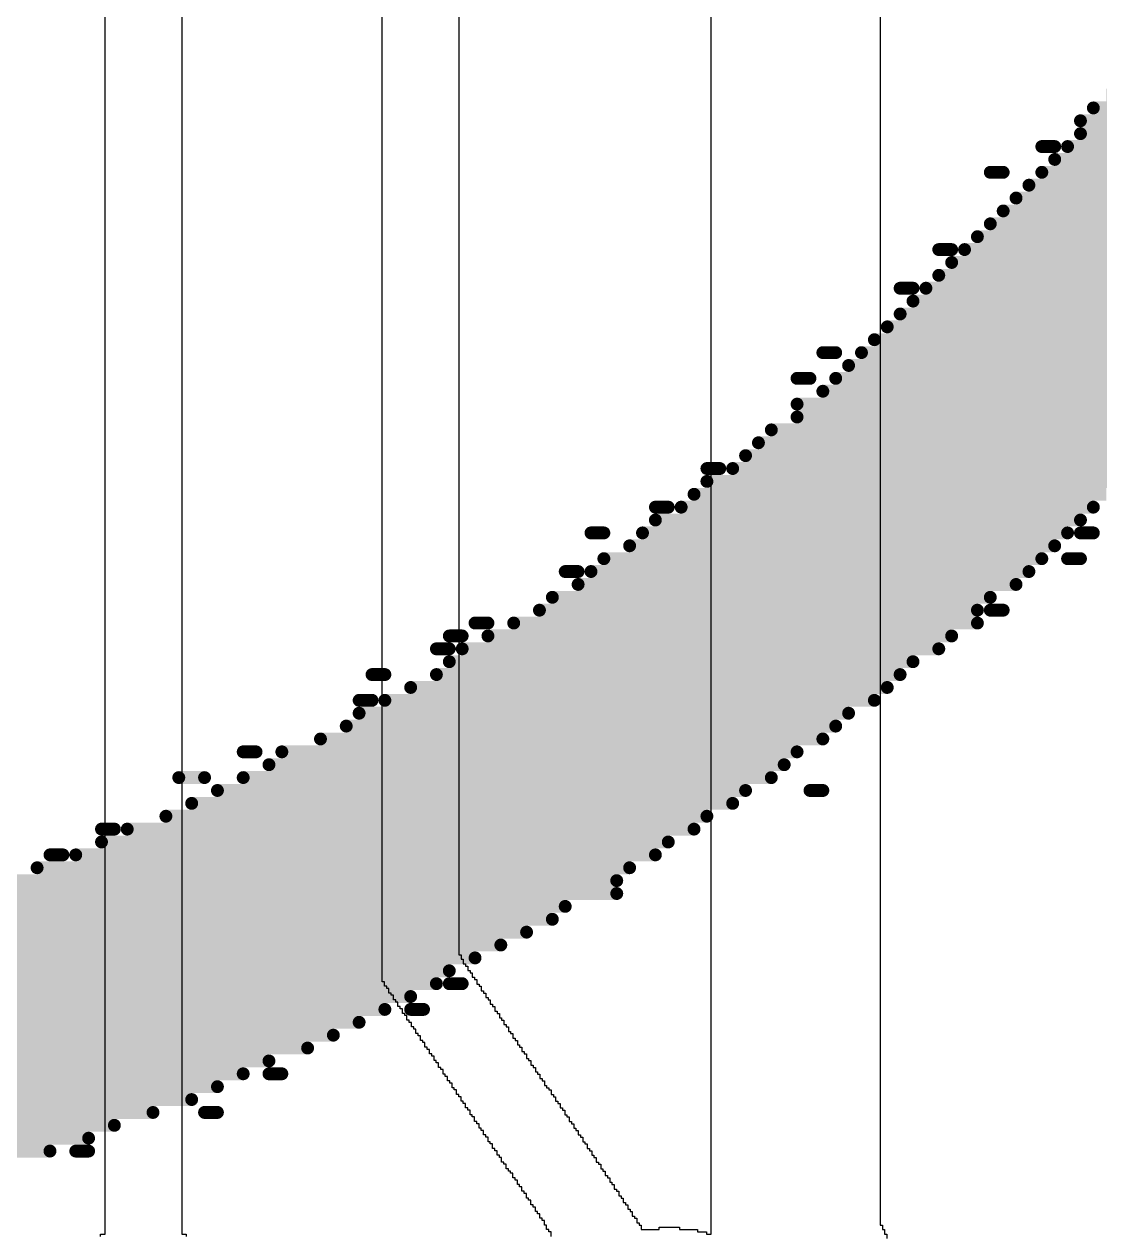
# Model space of a CAD drawing. Header units: inches. Extents: x -0.3 to 9.9, y -0.4 to 5.
# Drawn here: x 2.255 to 2.3385, y 1.2715 to 1.3655 of the extents above; entities that cross this region are included whole.
import ezdxf

# ---------------------------------------------------------------- set-up
doc = ezdxf.new("R2010")
doc.units = ezdxf.units.IN
doc.header["$MEASUREMENT"] = 0
doc.layers.add('Bottom Overlay', color=54, linetype='Continuous')
doc.layers.add('Top Overlay', color=2, linetype='Continuous')

msp = doc.modelspace()

# ---------------------------------------------------------------- linework, layer by layer
at = {"layer": 'Bottom Overlay'}
for points in [[(2.339, 1.36, 0.001, 0.001, 0), (2.367, 1.36, 0.001, 0.001, 0)], [(2.338, 1.359, 0.001, 0.001, 0), (2.365, 1.359, 0.001, 0.001, 0)], [(2.337, 1.358, 0.001, 0.001, 0), (2.364, 1.358, 0.001, 0.001, 0)], [(2.337, 1.357, 0.001, 0.001, 0), (2.363, 1.357, 0.001, 0.001, 0)], [(2.334, 1.356, 0.001, 0.001, 0), (2.335, 1.356, 0.001, 0.001, 0)], [(2.336, 1.356, 0.001, 0.001, 0), (2.363, 1.356, 0.001, 0.001, 0)], [(2.335, 1.355, 0.001, 0.001, 0), (2.362, 1.355, 0.001, 0.001, 0)], [(2.33, 1.354, 0.001, 0.001, 0), (2.331, 1.354, 0.001, 0.001, 0)], [(2.334, 1.354, 0.001, 0.001, 0), (2.361, 1.354, 0.001, 0.001, 0)], [(2.333, 1.353, 0.001, 0.001, 0), (2.36, 1.353, 0.001, 0.001, 0)], [(2.332, 1.352, 0.001, 0.001, 0), (2.359, 1.352, 0.001, 0.001, 0)], [(2.331, 1.351, 0.001, 0.001, 0), (2.359, 1.351, 0.001, 0.001, 0)], [(2.33, 1.35, 0.001, 0.001, 0), (2.358, 1.35, 0.001, 0.001, 0)], [(2.329, 1.349, 0.001, 0.001, 0), (2.357, 1.349, 0.001, 0.001, 0)], [(2.326, 1.348, 0.001, 0.001, 0), (2.327, 1.348, 0.001, 0.001, 0)], [(2.328, 1.348, 0.001, 0.001, 0), (2.356, 1.348, 0.001, 0.001, 0)], [(2.327, 1.347, 0.001, 0.001, 0), (2.355, 1.347, 0.001, 0.001, 0)], [(2.326, 1.346, 0.001, 0.001, 0), (2.355, 1.346, 0.001, 0.001, 0)], [(2.323, 1.345, 0.001, 0.001, 0), (2.324, 1.345, 0.001, 0.001, 0)], [(2.325, 1.345, 0.001, 0.001, 0), (2.354, 1.345, 0.001, 0.001, 0)], [(2.324, 1.344, 0.001, 0.001, 0), (2.353, 1.344, 0.001, 0.001, 0)], [(2.323, 1.343, 0.001, 0.001, 0), (2.352, 1.343, 0.001, 0.001, 0)], [(2.322, 1.342, 0.001, 0.001, 0), (2.352, 1.342, 0.001, 0.001, 0)], [(2.321, 1.341, 0.001, 0.001, 0), (2.351, 1.341, 0.001, 0.001, 0)], [(2.317, 1.34, 0.001, 0.001, 0), (2.318, 1.34, 0.001, 0.001, 0)], [(2.32, 1.34, 0.001, 0.001, 0), (2.35, 1.34, 0.001, 0.001, 0)], [(2.319, 1.339, 0.001, 0.001, 0), (2.35, 1.339, 0.001, 0.001, 0)], [(2.315, 1.338, 0.001, 0.001, 0), (2.316, 1.338, 0.001, 0.001, 0)], [(2.318, 1.338, 0.001, 0.001, 0), (2.348, 1.338, 0.001, 0.001, 0)], [(2.317, 1.337, 0.001, 0.001, 0), (2.347, 1.337, 0.001, 0.001, 0)], [(2.315, 1.336, 0.001, 0.001, 0), (2.346, 1.336, 0.001, 0.001, 0)], [(2.315, 1.335, 0.001, 0.001, 0), (2.345, 1.335, 0.001, 0.001, 0)], [(2.313, 1.334, 0.001, 0.001, 0), (2.344, 1.334, 0.001, 0.001, 0)], [(2.312, 1.333, 0.001, 0.001, 0), (2.343, 1.333, 0.001, 0.001, 0)], [(2.311, 1.332, 0.001, 0.001, 0), (2.342, 1.332, 0.001, 0.001, 0)], [(2.308, 1.331, 0.001, 0.001, 0), (2.309, 1.331, 0.001, 0.001, 0)], [(2.31, 1.331, 0.001, 0.001, 0), (2.341, 1.331, 0.001, 0.001, 0)], [(2.308, 1.33, 0.001, 0.001, 0), (2.34, 1.33, 0.001, 0.001, 0)], [(2.307, 1.329, 0.001, 0.001, 0), (2.339, 1.329, 0.001, 0.001, 0)], [(2.304, 1.328, 0.001, 0.001, 0), (2.305, 1.328, 0.001, 0.001, 0)], [(2.306, 1.328, 0.001, 0.001, 0), (2.338, 1.328, 0.001, 0.001, 0)], [(2.304, 1.327, 0.001, 0.001, 0), (2.337, 1.327, 0.001, 0.001, 0)], [(2.299, 1.326, 0.001, 0.001, 0), (2.3, 1.326, 0.001, 0.001, 0)], [(2.303, 1.326, 0.001, 0.001, 0), (2.336, 1.326, 0.001, 0.001, 0)], [(2.337, 1.326, 0.001, 0.001, 0), (2.338, 1.326, 0.001, 0.001, 0)], [(2.302, 1.325, 0.001, 0.001, 0), (2.335, 1.325, 0.001, 0.001, 0)], [(2.3, 1.324, 0.001, 0.001, 0), (2.334, 1.324, 0.001, 0.001, 0)], [(2.336, 1.324, 0.001, 0.001, 0), (2.337, 1.324, 0.001, 0.001, 0)], [(2.297, 1.323, 0.001, 0.001, 0), (2.298, 1.323, 0.001, 0.001, 0)], [(2.299, 1.323, 0.001, 0.001, 0), (2.333, 1.323, 0.001, 0.001, 0)], [(2.298, 1.322, 0.001, 0.001, 0), (2.332, 1.322, 0.001, 0.001, 0)], [(2.296, 1.321, 0.001, 0.001, 0), (2.33, 1.321, 0.001, 0.001, 0)], [(2.295, 1.32, 0.001, 0.001, 0), (2.329, 1.32, 0.001, 0.001, 0)], [(2.33, 1.32, 0.001, 0.001, 0), (2.331, 1.32, 0.001, 0.001, 0)], [(2.29, 1.319, 0.001, 0.001, 0), (2.291, 1.319, 0.001, 0.001, 0)], [(2.293, 1.319, 0.001, 0.001, 0), (2.329, 1.319, 0.001, 0.001, 0)], [(2.288, 1.318, 0.001, 0.001, 0), (2.289, 1.318, 0.001, 0.001, 0)], [(2.291, 1.318, 0.001, 0.001, 0), (2.327, 1.318, 0.001, 0.001, 0)], [(2.287, 1.317, 0.001, 0.001, 0), (2.288, 1.317, 0.001, 0.001, 0)], [(2.289, 1.317, 0.001, 0.001, 0), (2.326, 1.317, 0.001, 0.001, 0)], [(2.288, 1.316, 0.001, 0.001, 0), (2.324, 1.316, 0.001, 0.001, 0)], [(2.282, 1.315, 0.001, 0.001, 0), (2.283, 1.315, 0.001, 0.001, 0)], [(2.287, 1.315, 0.001, 0.001, 0), (2.323, 1.315, 0.001, 0.001, 0)], [(2.285, 1.314, 0.001, 0.001, 0), (2.322, 1.314, 0.001, 0.001, 0)], [(2.281, 1.313, 0.001, 0.001, 0), (2.282, 1.313, 0.001, 0.001, 0)], [(2.283, 1.313, 0.001, 0.001, 0), (2.321, 1.313, 0.001, 0.001, 0)], [(2.281, 1.312, 0.001, 0.001, 0), (2.319, 1.312, 0.001, 0.001, 0)], [(2.28, 1.311, 0.001, 0.001, 0), (2.318, 1.311, 0.001, 0.001, 0)], [(2.278, 1.31, 0.001, 0.001, 0), (2.317, 1.31, 0.001, 0.001, 0)], [(2.272, 1.309, 0.001, 0.001, 0), (2.273, 1.309, 0.001, 0.001, 0)], [(2.275, 1.309, 0.001, 0.001, 0), (2.315, 1.309, 0.001, 0.001, 0)], [(2.274, 1.308, 0.001, 0.001, 0), (2.314, 1.308, 0.001, 0.001, 0)], [(2.267, 1.307, 0.001, 0.001, 0), (2.269, 1.307, 0.001, 0.001, 0)], [(2.272, 1.307, 0.001, 0.001, 0), (2.313, 1.307, 0.001, 0.001, 0)], [(2.27, 1.306, 0.001, 0.001, 0), (2.311, 1.306, 0.001, 0.001, 0)], [(2.316, 1.306, 0.001, 0.001, 0), (2.317, 1.306, 0.001, 0.001, 0)], [(2.268, 1.305, 0.001, 0.001, 0), (2.31, 1.305, 0.001, 0.001, 0)], [(2.266, 1.304, 0.001, 0.001, 0), (2.308, 1.304, 0.001, 0.001, 0)], [(2.261, 1.303, 0.001, 0.001, 0), (2.262, 1.303, 0.001, 0.001, 0)], [(2.263, 1.303, 0.001, 0.001, 0), (2.307, 1.303, 0.001, 0.001, 0)], [(2.261, 1.302, 0.001, 0.001, 0), (2.305, 1.302, 0.001, 0.001, 0)], [(2.257, 1.301, 0.001, 0.001, 0), (2.258, 1.301, 0.001, 0.001, 0)], [(2.259, 1.301, 0.001, 0.001, 0), (2.304, 1.301, 0.001, 0.001, 0)], [(2.256, 1.3, 0.001, 0.001, 0), (2.302, 1.3, 0.001, 0.001, 0)], [(2.254, 1.299, 0.001, 0.001, 0), (2.301, 1.299, 0.001, 0.001, 0)], [(2.251, 1.298, 0.001, 0.001, 0), (2.301, 1.298, 0.001, 0.001, 0)], [(2.248, 1.297, 0.001, 0.001, 0), (2.297, 1.297, 0.001, 0.001, 0)], [(2.245, 1.296, 0.001, 0.001, 0), (2.296, 1.296, 0.001, 0.001, 0)], [(2.242, 1.295, 0.001, 0.001, 0), (2.294, 1.295, 0.001, 0.001, 0)], [(2.239, 1.294, 0.001, 0.001, 0), (2.292, 1.294, 0.001, 0.001, 0)], [(2.235, 1.293, 0.001, 0.001, 0), (2.29, 1.293, 0.001, 0.001, 0)], [(2.231, 1.292, 0.001, 0.001, 0), (2.288, 1.292, 0.001, 0.001, 0)], [(2.228, 1.291, 0.001, 0.001, 0), (2.287, 1.291, 0.001, 0.001, 0)], [(2.288, 1.291, 0.001, 0.001, 0), (2.289, 1.291, 0.001, 0.001, 0)], [(2.222, 1.29, 0.001, 0.001, 0), (2.285, 1.29, 0.001, 0.001, 0)], [(2.217, 1.289, 0.001, 0.001, 0), (2.283, 1.289, 0.001, 0.001, 0)], [(2.285, 1.289, 0.001, 0.001, 0), (2.286, 1.289, 0.001, 0.001, 0)], [(2.212, 1.288, 0.001, 0.001, 0), (2.281, 1.288, 0.001, 0.001, 0)], [(2.204, 1.287, 0.001, 0.001, 0), (2.279, 1.287, 0.001, 0.001, 0)], [(2.196, 1.286, 0.001, 0.001, 0), (2.277, 1.286, 0.001, 0.001, 0)], [(2.085, 1.285, 0.001, 0.001, 0), (2.274, 1.285, 0.001, 0.001, 0)], [(2.086, 1.284, 0.001, 0.001, 0), (2.272, 1.284, 0.001, 0.001, 0)], [(2.274, 1.284, 0.001, 0.001, 0), (2.275, 1.284, 0.001, 0.001, 0)], [(2.089, 1.283, 0.001, 0.001, 0), (2.27, 1.283, 0.001, 0.001, 0)], [(2.092, 1.282, 0.001, 0.001, 0), (2.268, 1.282, 0.001, 0.001, 0)], [(2.094, 1.281, 0.001, 0.001, 0), (2.265, 1.281, 0.001, 0.001, 0)], [(2.269, 1.281, 0.001, 0.001, 0), (2.27, 1.281, 0.001, 0.001, 0)], [(2.096, 1.28, 0.001, 0.001, 0), (2.262, 1.28, 0.001, 0.001, 0)], [(2.099, 1.279, 0.001, 0.001, 0), (2.26, 1.279, 0.001, 0.001, 0)], [(2.101, 1.278, 0.001, 0.001, 0), (2.257, 1.278, 0.001, 0.001, 0)], [(2.259, 1.278, 0.001, 0.001, 0), (2.26, 1.278, 0.001, 0.001, 0)]]:
    msp.add_lwpolyline(points, format="xyseb", dxfattribs=at)
for points in [[(2.33775, 1.359, 0.0005, 0.0005, 1), (2.33825, 1.359, 0.0005, 0.0005, 1)], [(2.33675, 1.358, 0.0005, 0.0005, 1), (2.33725, 1.358, 0.0005, 0.0005, 1)], [(2.33675, 1.357, 0.0005, 0.0005, 1), (2.33725, 1.357, 0.0005, 0.0005, 1)], [(2.33375, 1.356, 0.0005, 0.0005, 1), (2.33425, 1.356, 0.0005, 0.0005, 1)], [(2.33475, 1.356, 0.0005, 0.0005, 1), (2.33525, 1.356, 0.0005, 0.0005, 1)], [(2.33575, 1.356, 0.0005, 0.0005, 1), (2.33625, 1.356, 0.0005, 0.0005, 1)], [(2.33475, 1.355, 0.0005, 0.0005, 1), (2.33525, 1.355, 0.0005, 0.0005, 1)], [(2.32975, 1.354, 0.0005, 0.0005, 1), (2.33025, 1.354, 0.0005, 0.0005, 1)], [(2.33075, 1.354, 0.0005, 0.0005, 1), (2.33125, 1.354, 0.0005, 0.0005, 1)], [(2.33375, 1.354, 0.0005, 0.0005, 1), (2.33425, 1.354, 0.0005, 0.0005, 1)], [(2.33275, 1.353, 0.0005, 0.0005, 1), (2.33325, 1.353, 0.0005, 0.0005, 1)], [(2.33175, 1.352, 0.0005, 0.0005, 1), (2.33225, 1.352, 0.0005, 0.0005, 1)], [(2.33075, 1.351, 0.0005, 0.0005, 1), (2.33125, 1.351, 0.0005, 0.0005, 1)], [(2.32975, 1.35, 0.0005, 0.0005, 1), (2.33025, 1.35, 0.0005, 0.0005, 1)], [(2.32875, 1.349, 0.0005, 0.0005, 1), (2.32925, 1.349, 0.0005, 0.0005, 1)], [(2.32575, 1.348, 0.0005, 0.0005, 1), (2.32625, 1.348, 0.0005, 0.0005, 1)], [(2.32675, 1.348, 0.0005, 0.0005, 1), (2.32725, 1.348, 0.0005, 0.0005, 1)], [(2.32775, 1.348, 0.0005, 0.0005, 1), (2.32825, 1.348, 0.0005, 0.0005, 1)], [(2.32675, 1.347, 0.0005, 0.0005, 1), (2.32725, 1.347, 0.0005, 0.0005, 1)], [(2.32575, 1.346, 0.0005, 0.0005, 1), (2.32625, 1.346, 0.0005, 0.0005, 1)], [(2.32275, 1.345, 0.0005, 0.0005, 1), (2.32325, 1.345, 0.0005, 0.0005, 1)], [(2.32375, 1.345, 0.0005, 0.0005, 1), (2.32425, 1.345, 0.0005, 0.0005, 1)], [(2.32475, 1.345, 0.0005, 0.0005, 1), (2.32525, 1.345, 0.0005, 0.0005, 1)], [(2.32375, 1.344, 0.0005, 0.0005, 1), (2.32425, 1.344, 0.0005, 0.0005, 1)], [(2.32275, 1.343, 0.0005, 0.0005, 1), (2.32325, 1.343, 0.0005, 0.0005, 1)], [(2.32175, 1.342, 0.0005, 0.0005, 1), (2.32225, 1.342, 0.0005, 0.0005, 1)], [(2.32075, 1.341, 0.0005, 0.0005, 1), (2.32125, 1.341, 0.0005, 0.0005, 1)], [(2.31675, 1.34, 0.0005, 0.0005, 1), (2.31725, 1.34, 0.0005, 0.0005, 1)], [(2.31775, 1.34, 0.0005, 0.0005, 1), (2.31825, 1.34, 0.0005, 0.0005, 1)], [(2.31975, 1.34, 0.0005, 0.0005, 1), (2.32025, 1.34, 0.0005, 0.0005, 1)], [(2.31875, 1.339, 0.0005, 0.0005, 1), (2.31925, 1.339, 0.0005, 0.0005, 1)], [(2.31475, 1.338, 0.0005, 0.0005, 1), (2.31525, 1.338, 0.0005, 0.0005, 1)], [(2.31575, 1.338, 0.0005, 0.0005, 1), (2.31625, 1.338, 0.0005, 0.0005, 1)], [(2.31775, 1.338, 0.0005, 0.0005, 1), (2.31825, 1.338, 0.0005, 0.0005, 1)], [(2.31675, 1.337, 0.0005, 0.0005, 1), (2.31725, 1.337, 0.0005, 0.0005, 1)], [(2.31475, 1.336, 0.0005, 0.0005, 1), (2.31525, 1.336, 0.0005, 0.0005, 1)], [(2.31475, 1.335, 0.0005, 0.0005, 1), (2.31525, 1.335, 0.0005, 0.0005, 1)], [(2.31275, 1.334, 0.0005, 0.0005, 1), (2.31325, 1.334, 0.0005, 0.0005, 1)], [(2.31175, 1.333, 0.0005, 0.0005, 1), (2.31225, 1.333, 0.0005, 0.0005, 1)], [(2.31075, 1.332, 0.0005, 0.0005, 1), (2.31125, 1.332, 0.0005, 0.0005, 1)], [(2.30775, 1.331, 0.0005, 0.0005, 1), (2.30825, 1.331, 0.0005, 0.0005, 1)], [(2.30875, 1.331, 0.0005, 0.0005, 1), (2.30925, 1.331, 0.0005, 0.0005, 1)], [(2.30975, 1.331, 0.0005, 0.0005, 1), (2.31025, 1.331, 0.0005, 0.0005, 1)], [(2.30775, 1.33, 0.0005, 0.0005, 1), (2.30825, 1.33, 0.0005, 0.0005, 1)], [(2.30675, 1.329, 0.0005, 0.0005, 1), (2.30725, 1.329, 0.0005, 0.0005, 1)], [(2.30375, 1.328, 0.0005, 0.0005, 1), (2.30425, 1.328, 0.0005, 0.0005, 1)], [(2.30475, 1.328, 0.0005, 0.0005, 1), (2.30525, 1.328, 0.0005, 0.0005, 1)], [(2.30575, 1.328, 0.0005, 0.0005, 1), (2.30625, 1.328, 0.0005, 0.0005, 1)], [(2.33775, 1.328, 0.0005, 0.0005, 1), (2.33825, 1.328, 0.0005, 0.0005, 1)], [(2.30375, 1.327, 0.0005, 0.0005, 1), (2.30425, 1.327, 0.0005, 0.0005, 1)], [(2.33675, 1.327, 0.0005, 0.0005, 1), (2.33725, 1.327, 0.0005, 0.0005, 1)], [(2.29875, 1.326, 0.0005, 0.0005, 1), (2.29925, 1.326, 0.0005, 0.0005, 1)], [(2.29975, 1.326, 0.0005, 0.0005, 1), (2.30025, 1.326, 0.0005, 0.0005, 1)], [(2.30275, 1.326, 0.0005, 0.0005, 1), (2.30325, 1.326, 0.0005, 0.0005, 1)], [(2.33575, 1.326, 0.0005, 0.0005, 1), (2.33625, 1.326, 0.0005, 0.0005, 1)], [(2.33675, 1.326, 0.0005, 0.0005, 1), (2.33725, 1.326, 0.0005, 0.0005, 1)], [(2.33775, 1.326, 0.0005, 0.0005, 1), (2.33825, 1.326, 0.0005, 0.0005, 1)], [(2.30175, 1.325, 0.0005, 0.0005, 1), (2.30225, 1.325, 0.0005, 0.0005, 1)], [(2.33475, 1.325, 0.0005, 0.0005, 1), (2.33525, 1.325, 0.0005, 0.0005, 1)], [(2.29975, 1.324, 0.0005, 0.0005, 1), (2.30025, 1.324, 0.0005, 0.0005, 1)], [(2.33375, 1.324, 0.0005, 0.0005, 1), (2.33425, 1.324, 0.0005, 0.0005, 1)], [(2.33575, 1.324, 0.0005, 0.0005, 1), (2.33625, 1.324, 0.0005, 0.0005, 1)], [(2.33675, 1.324, 0.0005, 0.0005, 1), (2.33725, 1.324, 0.0005, 0.0005, 1)], [(2.29675, 1.323, 0.0005, 0.0005, 1), (2.29725, 1.323, 0.0005, 0.0005, 1)], [(2.29775, 1.323, 0.0005, 0.0005, 1), (2.29825, 1.323, 0.0005, 0.0005, 1)], [(2.29875, 1.323, 0.0005, 0.0005, 1), (2.29925, 1.323, 0.0005, 0.0005, 1)], [(2.33275, 1.323, 0.0005, 0.0005, 1), (2.33325, 1.323, 0.0005, 0.0005, 1)], [(2.29775, 1.322, 0.0005, 0.0005, 1), (2.29825, 1.322, 0.0005, 0.0005, 1)], [(2.33175, 1.322, 0.0005, 0.0005, 1), (2.33225, 1.322, 0.0005, 0.0005, 1)], [(2.29575, 1.321, 0.0005, 0.0005, 1), (2.29625, 1.321, 0.0005, 0.0005, 1)], [(2.32975, 1.321, 0.0005, 0.0005, 1), (2.33025, 1.321, 0.0005, 0.0005, 1)], [(2.29475, 1.32, 0.0005, 0.0005, 1), (2.29525, 1.32, 0.0005, 0.0005, 1)], [(2.32875, 1.32, 0.0005, 0.0005, 1), (2.32925, 1.32, 0.0005, 0.0005, 1)], [(2.32975, 1.32, 0.0005, 0.0005, 1), (2.33025, 1.32, 0.0005, 0.0005, 1)], [(2.33075, 1.32, 0.0005, 0.0005, 1), (2.33125, 1.32, 0.0005, 0.0005, 1)], [(2.28975, 1.319, 0.0005, 0.0005, 1), (2.29025, 1.319, 0.0005, 0.0005, 1)], [(2.29075, 1.319, 0.0005, 0.0005, 1), (2.29125, 1.319, 0.0005, 0.0005, 1)], [(2.29275, 1.319, 0.0005, 0.0005, 1), (2.29325, 1.319, 0.0005, 0.0005, 1)], [(2.32875, 1.319, 0.0005, 0.0005, 1), (2.32925, 1.319, 0.0005, 0.0005, 1)], [(2.28775, 1.318, 0.0005, 0.0005, 1), (2.28825, 1.318, 0.0005, 0.0005, 1)], [(2.28875, 1.318, 0.0005, 0.0005, 1), (2.28925, 1.318, 0.0005, 0.0005, 1)], [(2.29075, 1.318, 0.0005, 0.0005, 1), (2.29125, 1.318, 0.0005, 0.0005, 1)], [(2.32675, 1.318, 0.0005, 0.0005, 1), (2.32725, 1.318, 0.0005, 0.0005, 1)], [(2.28675, 1.317, 0.0005, 0.0005, 1), (2.28725, 1.317, 0.0005, 0.0005, 1)], [(2.28775, 1.317, 0.0005, 0.0005, 1), (2.28825, 1.317, 0.0005, 0.0005, 1)], [(2.28875, 1.317, 0.0005, 0.0005, 1), (2.28925, 1.317, 0.0005, 0.0005, 1)], [(2.32575, 1.317, 0.0005, 0.0005, 1), (2.32625, 1.317, 0.0005, 0.0005, 1)], [(2.28775, 1.316, 0.0005, 0.0005, 1), (2.28825, 1.316, 0.0005, 0.0005, 1)], [(2.32375, 1.316, 0.0005, 0.0005, 1), (2.32425, 1.316, 0.0005, 0.0005, 1)], [(2.28175, 1.315, 0.0005, 0.0005, 1), (2.28225, 1.315, 0.0005, 0.0005, 1)], [(2.28275, 1.315, 0.0005, 0.0005, 1), (2.28325, 1.315, 0.0005, 0.0005, 1)], [(2.28675, 1.315, 0.0005, 0.0005, 1), (2.28725, 1.315, 0.0005, 0.0005, 1)], [(2.32275, 1.315, 0.0005, 0.0005, 1), (2.32325, 1.315, 0.0005, 0.0005, 1)], [(2.28475, 1.314, 0.0005, 0.0005, 1), (2.28525, 1.314, 0.0005, 0.0005, 1)], [(2.32175, 1.314, 0.0005, 0.0005, 1), (2.32225, 1.314, 0.0005, 0.0005, 1)], [(2.28075, 1.313, 0.0005, 0.0005, 1), (2.28125, 1.313, 0.0005, 0.0005, 1)], [(2.28175, 1.313, 0.0005, 0.0005, 1), (2.28225, 1.313, 0.0005, 0.0005, 1)], [(2.28275, 1.313, 0.0005, 0.0005, 1), (2.28325, 1.313, 0.0005, 0.0005, 1)], [(2.32075, 1.313, 0.0005, 0.0005, 1), (2.32125, 1.313, 0.0005, 0.0005, 1)], [(2.28075, 1.312, 0.0005, 0.0005, 1), (2.28125, 1.312, 0.0005, 0.0005, 1)], [(2.31875, 1.312, 0.0005, 0.0005, 1), (2.31925, 1.312, 0.0005, 0.0005, 1)], [(2.27975, 1.311, 0.0005, 0.0005, 1), (2.28025, 1.311, 0.0005, 0.0005, 1)], [(2.31775, 1.311, 0.0005, 0.0005, 1), (2.31825, 1.311, 0.0005, 0.0005, 1)], [(2.27775, 1.31, 0.0005, 0.0005, 1), (2.27825, 1.31, 0.0005, 0.0005, 1)], [(2.31675, 1.31, 0.0005, 0.0005, 1), (2.31725, 1.31, 0.0005, 0.0005, 1)], [(2.27175, 1.309, 0.0005, 0.0005, 1), (2.27225, 1.309, 0.0005, 0.0005, 1)], [(2.27275, 1.309, 0.0005, 0.0005, 1), (2.27325, 1.309, 0.0005, 0.0005, 1)], [(2.27475, 1.309, 0.0005, 0.0005, 1), (2.27525, 1.309, 0.0005, 0.0005, 1)], [(2.31475, 1.309, 0.0005, 0.0005, 1), (2.31525, 1.309, 0.0005, 0.0005, 1)], [(2.27375, 1.308, 0.0005, 0.0005, 1), (2.27425, 1.308, 0.0005, 0.0005, 1)], [(2.31375, 1.308, 0.0005, 0.0005, 1), (2.31425, 1.308, 0.0005, 0.0005, 1)], [(2.26675, 1.307, 0.0005, 0.0005, 1), (2.26725, 1.307, 0.0005, 0.0005, 1)], [(2.26875, 1.307, 0.0005, 0.0005, 1), (2.26925, 1.307, 0.0005, 0.0005, 1)], [(2.27175, 1.307, 0.0005, 0.0005, 1), (2.27225, 1.307, 0.0005, 0.0005, 1)], [(2.31275, 1.307, 0.0005, 0.0005, 1), (2.31325, 1.307, 0.0005, 0.0005, 1)], [(2.26975, 1.306, 0.0005, 0.0005, 1), (2.27025, 1.306, 0.0005, 0.0005, 1)], [(2.31075, 1.306, 0.0005, 0.0005, 1), (2.31125, 1.306, 0.0005, 0.0005, 1)], [(2.31575, 1.306, 0.0005, 0.0005, 1), (2.31625, 1.306, 0.0005, 0.0005, 1)], [(2.31675, 1.306, 0.0005, 0.0005, 1), (2.31725, 1.306, 0.0005, 0.0005, 1)], [(2.26775, 1.305, 0.0005, 0.0005, 1), (2.26825, 1.305, 0.0005, 0.0005, 1)], [(2.30975, 1.305, 0.0005, 0.0005, 1), (2.31025, 1.305, 0.0005, 0.0005, 1)], [(2.26575, 1.304, 0.0005, 0.0005, 1), (2.26625, 1.304, 0.0005, 0.0005, 1)], [(2.30775, 1.304, 0.0005, 0.0005, 1), (2.30825, 1.304, 0.0005, 0.0005, 1)], [(2.26075, 1.303, 0.0005, 0.0005, 1), (2.26125, 1.303, 0.0005, 0.0005, 1)], [(2.26175, 1.303, 0.0005, 0.0005, 1), (2.26225, 1.303, 0.0005, 0.0005, 1)], [(2.26275, 1.303, 0.0005, 0.0005, 1), (2.26325, 1.303, 0.0005, 0.0005, 1)], [(2.30675, 1.303, 0.0005, 0.0005, 1), (2.30725, 1.303, 0.0005, 0.0005, 1)], [(2.26075, 1.302, 0.0005, 0.0005, 1), (2.26125, 1.302, 0.0005, 0.0005, 1)], [(2.30475, 1.302, 0.0005, 0.0005, 1), (2.30525, 1.302, 0.0005, 0.0005, 1)], [(2.25675, 1.301, 0.0005, 0.0005, 1), (2.25725, 1.301, 0.0005, 0.0005, 1)], [(2.25775, 1.301, 0.0005, 0.0005, 1), (2.25825, 1.301, 0.0005, 0.0005, 1)], [(2.25875, 1.301, 0.0005, 0.0005, 1), (2.25925, 1.301, 0.0005, 0.0005, 1)], [(2.30375, 1.301, 0.0005, 0.0005, 1), (2.30425, 1.301, 0.0005, 0.0005, 1)], [(2.25575, 1.3, 0.0005, 0.0005, 1), (2.25625, 1.3, 0.0005, 0.0005, 1)], [(2.30175, 1.3, 0.0005, 0.0005, 1), (2.30225, 1.3, 0.0005, 0.0005, 1)], [(2.30075, 1.299, 0.0005, 0.0005, 1), (2.30125, 1.299, 0.0005, 0.0005, 1)], [(2.30075, 1.298, 0.0005, 0.0005, 1), (2.30125, 1.298, 0.0005, 0.0005, 1)], [(2.29675, 1.297, 0.0005, 0.0005, 1), (2.29725, 1.297, 0.0005, 0.0005, 1)], [(2.29575, 1.296, 0.0005, 0.0005, 1), (2.29625, 1.296, 0.0005, 0.0005, 1)], [(2.29375, 1.295, 0.0005, 0.0005, 1), (2.29425, 1.295, 0.0005, 0.0005, 1)], [(2.29175, 1.294, 0.0005, 0.0005, 1), (2.29225, 1.294, 0.0005, 0.0005, 1)], [(2.28975, 1.293, 0.0005, 0.0005, 1), (2.29025, 1.293, 0.0005, 0.0005, 1)], [(2.28775, 1.292, 0.0005, 0.0005, 1), (2.28825, 1.292, 0.0005, 0.0005, 1)], [(2.28675, 1.291, 0.0005, 0.0005, 1), (2.28725, 1.291, 0.0005, 0.0005, 1)], [(2.28775, 1.291, 0.0005, 0.0005, 1), (2.28825, 1.291, 0.0005, 0.0005, 1)], [(2.28875, 1.291, 0.0005, 0.0005, 1), (2.28925, 1.291, 0.0005, 0.0005, 1)], [(2.28475, 1.29, 0.0005, 0.0005, 1), (2.28525, 1.29, 0.0005, 0.0005, 1)], [(2.28275, 1.289, 0.0005, 0.0005, 1), (2.28325, 1.289, 0.0005, 0.0005, 1)], [(2.28475, 1.289, 0.0005, 0.0005, 1), (2.28525, 1.289, 0.0005, 0.0005, 1)], [(2.28575, 1.289, 0.0005, 0.0005, 1), (2.28625, 1.289, 0.0005, 0.0005, 1)], [(2.28075, 1.288, 0.0005, 0.0005, 1), (2.28125, 1.288, 0.0005, 0.0005, 1)], [(2.27875, 1.287, 0.0005, 0.0005, 1), (2.27925, 1.287, 0.0005, 0.0005, 1)], [(2.27675, 1.286, 0.0005, 0.0005, 1), (2.27725, 1.286, 0.0005, 0.0005, 1)], [(2.27375, 1.285, 0.0005, 0.0005, 1), (2.27425, 1.285, 0.0005, 0.0005, 1)], [(2.27175, 1.284, 0.0005, 0.0005, 1), (2.27225, 1.284, 0.0005, 0.0005, 1)], [(2.27375, 1.284, 0.0005, 0.0005, 1), (2.27425, 1.284, 0.0005, 0.0005, 1)], [(2.27475, 1.284, 0.0005, 0.0005, 1), (2.27525, 1.284, 0.0005, 0.0005, 1)], [(2.26975, 1.283, 0.0005, 0.0005, 1), (2.27025, 1.283, 0.0005, 0.0005, 1)], [(2.26775, 1.282, 0.0005, 0.0005, 1), (2.26825, 1.282, 0.0005, 0.0005, 1)], [(2.26475, 1.281, 0.0005, 0.0005, 1), (2.26525, 1.281, 0.0005, 0.0005, 1)], [(2.26875, 1.281, 0.0005, 0.0005, 1), (2.26925, 1.281, 0.0005, 0.0005, 1)], [(2.26975, 1.281, 0.0005, 0.0005, 1), (2.27025, 1.281, 0.0005, 0.0005, 1)], [(2.26175, 1.28, 0.0005, 0.0005, 1), (2.26225, 1.28, 0.0005, 0.0005, 1)], [(2.25975, 1.279, 0.0005, 0.0005, 1), (2.26025, 1.279, 0.0005, 0.0005, 1)], [(2.25675, 1.278, 0.0005, 0.0005, 1), (2.25725, 1.278, 0.0005, 0.0005, 1)], [(2.25875, 1.278, 0.0005, 0.0005, 1), (2.25925, 1.278, 0.0005, 0.0005, 1)], [(2.25975, 1.278, 0.0005, 0.0005, 1), (2.26025, 1.278, 0.0005, 0.0005, 1)]]:
    msp.add_lwpolyline(points, format="xyseb", close=True, dxfattribs=at)
at = {"layer": 'Top Overlay'}
for p, q in [((2.321445, 1.419348), (2.321445, 1.272254)), ((2.261278, 1.271554), (2.261278, 1.40658)), ((2.267224, 1.40658), (2.267224, 1.271554)), ((2.282791, 1.291144), (2.282791, 1.40658)), ((2.288737, 1.40658), (2.288737, 1.293242)), ((2.308327, 1.271554), (2.308327, 1.380694)), ((2.288737, 1.293242), (2.288912, 1.293242)), ((2.288912, 1.293242), (2.288912, 1.292893)), ((2.288912, 1.292893), (2.289087, 1.292893)), ((2.289087, 1.292893), (2.289087, 1.292543)), ((2.289087, 1.292543), (2.289262, 1.292543)), ((2.289262, 1.292543), (2.289262, 1.292368)), ((2.289262, 1.292368), (2.289437, 1.292368)), ((2.289437, 1.292368), (2.289437, 1.292018)), ((2.289437, 1.292018), (2.289612, 1.292018)), ((2.289612, 1.292018), (2.289612, 1.291843)), ((2.289612, 1.291843), (2.289787, 1.291843)), ((2.289787, 1.291843), (2.289787, 1.291493)), ((2.282966, 1.291144), (2.282791, 1.291144)), ((2.282966, 1.290794), (2.282966, 1.291144)), ((2.283141, 1.290794), (2.282966, 1.290794)), ((2.283141, 1.290619), (2.283141, 1.290794)), ((2.289787, 1.291493), (2.289962, 1.291493)), ((2.289962, 1.291493), (2.289962, 1.291319)), ((2.289962, 1.291319), (2.290137, 1.291319)), ((2.290137, 1.291319), (2.290137, 1.290969)), ((2.290137, 1.290969), (2.290312, 1.290969)), ((2.290312, 1.290969), (2.290312, 1.290794)), ((2.290312, 1.290794), (2.290487, 1.290794)), ((2.290487, 1.290794), (2.290487, 1.290444)), ((2.283316, 1.290619), (2.283141, 1.290619)), ((2.283316, 1.290269), (2.283316, 1.290619)), ((2.28349, 1.290269), (2.283316, 1.290269)), ((2.28349, 1.290094), (2.28349, 1.290269)), ((2.283665, 1.290094), (2.28349, 1.290094)), ((2.283665, 1.289744), (2.283665, 1.290094)), ((2.28384, 1.289744), (2.283665, 1.289744)), ((2.28384, 1.28957), (2.28384, 1.289744)), ((2.290487, 1.290444), (2.290662, 1.290444)), ((2.290662, 1.290444), (2.290662, 1.290269)), ((2.290662, 1.290269), (2.290836, 1.290269)), ((2.290836, 1.290269), (2.290836, 1.289919)), ((2.290836, 1.289919), (2.291011, 1.289919)), ((2.291011, 1.289919), (2.291011, 1.289744)), ((2.291011, 1.289744), (2.291186, 1.289744)), ((2.291186, 1.289744), (2.291186, 1.289395)), ((2.284015, 1.28957), (2.28384, 1.28957)), ((2.284015, 1.28922), (2.284015, 1.28957)), ((2.28419, 1.28922), (2.284015, 1.28922)), ((2.28419, 1.289045), (2.28419, 1.28922)), ((2.284365, 1.289045), (2.28419, 1.289045)), ((2.284365, 1.288695), (2.284365, 1.289045)), ((2.291186, 1.289395), (2.291361, 1.289395)), ((2.291361, 1.289395), (2.291361, 1.28922)), ((2.291361, 1.28922), (2.291536, 1.28922)), ((2.291536, 1.28922), (2.291536, 1.28887)), ((2.291536, 1.28887), (2.291711, 1.28887)), ((2.291711, 1.28887), (2.291711, 1.288695)), ((2.28454, 1.288695), (2.284365, 1.288695)), ((2.28454, 1.28852), (2.28454, 1.288695)), ((2.284715, 1.28852), (2.28454, 1.28852)), ((2.284715, 1.28817), (2.284715, 1.28852)), ((2.28489, 1.28817), (2.284715, 1.28817)), ((2.28489, 1.287995), (2.28489, 1.28817)), ((2.285065, 1.287995), (2.28489, 1.287995)), ((2.285065, 1.287645), (2.285065, 1.287995)), ((2.291711, 1.288695), (2.291886, 1.288695)), ((2.291886, 1.288695), (2.291886, 1.288345)), ((2.291886, 1.288345), (2.292061, 1.288345)), ((2.292061, 1.288345), (2.292061, 1.28817)), ((2.292061, 1.28817), (2.292236, 1.28817)), ((2.292236, 1.28817), (2.292236, 1.28782)), ((2.292236, 1.28782), (2.29241, 1.28782)), ((2.29241, 1.28782), (2.29241, 1.287645)), ((2.285239, 1.287645), (2.285065, 1.287645)), ((2.285239, 1.287471), (2.285239, 1.287645)), ((2.285414, 1.287471), (2.285239, 1.287471)), ((2.285414, 1.287121), (2.285414, 1.287471)), ((2.285589, 1.287121), (2.285414, 1.287121)), ((2.285589, 1.286946), (2.285589, 1.287121)), ((2.285764, 1.286946), (2.285589, 1.286946)), ((2.285764, 1.286596), (2.285764, 1.286946)), ((2.29241, 1.287645), (2.292585, 1.287645)), ((2.292585, 1.287645), (2.292585, 1.287296)), ((2.292585, 1.287296), (2.29276, 1.287296)), ((2.29276, 1.287296), (2.29276, 1.287121)), ((2.29276, 1.287121), (2.292935, 1.287121)), ((2.292935, 1.287121), (2.292935, 1.286771)), ((2.285939, 1.286596), (2.285764, 1.286596)), ((2.285939, 1.286421), (2.285939, 1.286596)), ((2.286114, 1.286421), (2.285939, 1.286421)), ((2.286114, 1.286071), (2.286114, 1.286421)), ((2.286289, 1.286071), (2.286114, 1.286071)), ((2.286289, 1.285896), (2.286289, 1.286071)), ((2.292935, 1.286771), (2.29311, 1.286771)), ((2.29311, 1.286771), (2.29311, 1.286596)), ((2.29311, 1.286596), (2.293285, 1.286596)), ((2.293285, 1.286596), (2.293285, 1.286246)), ((2.293285, 1.286246), (2.29346, 1.286246)), ((2.29346, 1.286246), (2.29346, 1.286071)), ((2.29346, 1.286071), (2.293635, 1.286071)), ((2.293635, 1.286071), (2.293635, 1.285722)), ((2.286464, 1.285896), (2.286289, 1.285896)), ((2.286464, 1.285547), (2.286464, 1.285896)), ((2.286639, 1.285547), (2.286464, 1.285547)), ((2.286639, 1.285372), (2.286639, 1.285547)), ((2.286814, 1.285372), (2.286639, 1.285372)), ((2.286814, 1.285022), (2.286814, 1.285372)), ((2.286989, 1.285022), (2.286814, 1.285022)), ((2.286989, 1.284847), (2.286989, 1.285022)), ((2.293635, 1.285722), (2.29381, 1.285722)), ((2.29381, 1.285722), (2.29381, 1.285547)), ((2.29381, 1.285547), (2.293985, 1.285547)), ((2.293985, 1.285547), (2.293985, 1.285197)), ((2.293985, 1.285197), (2.29416, 1.285197)), ((2.29416, 1.285197), (2.29416, 1.285022)), ((2.29416, 1.285022), (2.294335, 1.285022)), ((2.294335, 1.285022), (2.294335, 1.284672)), ((2.287163, 1.284847), (2.286989, 1.284847)), ((2.287163, 1.284497), (2.287163, 1.284847)), ((2.287338, 1.284497), (2.287163, 1.284497)), ((2.287338, 1.284322), (2.287338, 1.284497)), ((2.287513, 1.284322), (2.287338, 1.284322)), ((2.287513, 1.283972), (2.287513, 1.284322)), ((2.294335, 1.284672), (2.294509, 1.284672)), ((2.294509, 1.284672), (2.294509, 1.284497)), ((2.294509, 1.284497), (2.294684, 1.284497)), ((2.294684, 1.284497), (2.294684, 1.284147)), ((2.294684, 1.284147), (2.294859, 1.284147)), ((2.294859, 1.284147), (2.294859, 1.283972)), ((2.287688, 1.283972), (2.287513, 1.283972)), ((2.287688, 1.283798), (2.287688, 1.283972)), ((2.287863, 1.283798), (2.287688, 1.283798)), ((2.287863, 1.283448), (2.287863, 1.283798)), ((2.288038, 1.283448), (2.287863, 1.283448)), ((2.288038, 1.283273), (2.288038, 1.283448)), ((2.288213, 1.283273), (2.288038, 1.283273)), ((2.288213, 1.282923), (2.288213, 1.283273)), ((2.294859, 1.283972), (2.295034, 1.283972)), ((2.295034, 1.283972), (2.295034, 1.283623)), ((2.295034, 1.283623), (2.295209, 1.283623)), ((2.295209, 1.283623), (2.295209, 1.283448)), ((2.295209, 1.283448), (2.295384, 1.283448)), ((2.295384, 1.283448), (2.295384, 1.283098)), ((2.288388, 1.282923), (2.288213, 1.282923)), ((2.288388, 1.282748), (2.288388, 1.282923)), ((2.288563, 1.282748), (2.288388, 1.282748)), ((2.288563, 1.282398), (2.288563, 1.282748)), ((2.288737, 1.282398), (2.288563, 1.282398)), ((2.288737, 1.282223), (2.288737, 1.282398)), ((2.288912, 1.282223), (2.288737, 1.282223)), ((2.288912, 1.281874), (2.288912, 1.282223)), ((2.295384, 1.283098), (2.295559, 1.283098)), ((2.295559, 1.283098), (2.295559, 1.282923)), ((2.295559, 1.282923), (2.295734, 1.282923)), ((2.295734, 1.282923), (2.295734, 1.282748)), ((2.295734, 1.282748), (2.295909, 1.282748)), ((2.295909, 1.282748), (2.295909, 1.282398)), ((2.295909, 1.282398), (2.296083, 1.282398)), ((2.296083, 1.282398), (2.296083, 1.282223)), ((2.296083, 1.282223), (2.296258, 1.282223)), ((2.296258, 1.282223), (2.296258, 1.281874)), ((2.289087, 1.281874), (2.288912, 1.281874)), ((2.289087, 1.281699), (2.289087, 1.281874)), ((2.289262, 1.281699), (2.289087, 1.281699)), ((2.289262, 1.281349), (2.289262, 1.281699)), ((2.289437, 1.281349), (2.289262, 1.281349)), ((2.289437, 1.281174), (2.289437, 1.281349)), ((2.296258, 1.281874), (2.296433, 1.281874)), ((2.296433, 1.281874), (2.296433, 1.281699)), ((2.296433, 1.281699), (2.296608, 1.281699)), ((2.296608, 1.281699), (2.296608, 1.281349)), ((2.296608, 1.281349), (2.296783, 1.281349)), ((2.296783, 1.281349), (2.296783, 1.281174)), ((2.289612, 1.281174), (2.289437, 1.281174)), ((2.289612, 1.280824), (2.289612, 1.281174)), ((2.289787, 1.280824), (2.289612, 1.280824)), ((2.289787, 1.280649), (2.289787, 1.280824)), ((2.289962, 1.280649), (2.289787, 1.280649)), ((2.289962, 1.2803), (2.289962, 1.280649)), ((2.290137, 1.2803), (2.289962, 1.2803)), ((2.290137, 1.280125), (2.290137, 1.2803)), ((2.296783, 1.281174), (2.296958, 1.281174)), ((2.296958, 1.281174), (2.296958, 1.280824)), ((2.296958, 1.280824), (2.297133, 1.280824)), ((2.297133, 1.280824), (2.297133, 1.280649)), ((2.297133, 1.280649), (2.297308, 1.280649)), ((2.297308, 1.280649), (2.297308, 1.2803)), ((2.297308, 1.2803), (2.297483, 1.2803)), ((2.297483, 1.2803), (2.297483, 1.280125)), ((2.290312, 1.280125), (2.290137, 1.280125)), ((2.290312, 1.279775), (2.290312, 1.280125)), ((2.290487, 1.279775), (2.290312, 1.279775)), ((2.290487, 1.2796), (2.290487, 1.279775)), ((2.290662, 1.2796), (2.290487, 1.2796)), ((2.290662, 1.27925), (2.290662, 1.2796)), ((2.297483, 1.280125), (2.297658, 1.280125)), ((2.297658, 1.280125), (2.297658, 1.279775)), ((2.297658, 1.279775), (2.297833, 1.279775)), ((2.297833, 1.279775), (2.297833, 1.2796)), ((2.297833, 1.2796), (2.298008, 1.2796)), ((2.298008, 1.2796), (2.298008, 1.27925)), ((2.290836, 1.27925), (2.290662, 1.27925)), ((2.290836, 1.279075), (2.290836, 1.27925)), ((2.291011, 1.279075), (2.290836, 1.279075)), ((2.291011, 1.278725), (2.291011, 1.279075)), ((2.291186, 1.278725), (2.291011, 1.278725)), ((2.291186, 1.27855), (2.291186, 1.278725)), ((2.291361, 1.27855), (2.291186, 1.27855)), ((2.291361, 1.278201), (2.291361, 1.27855)), ((2.298008, 1.27925), (2.298182, 1.27925)), ((2.298182, 1.27925), (2.298182, 1.279075)), ((2.298182, 1.279075), (2.298357, 1.279075)), ((2.298357, 1.279075), (2.298357, 1.278725)), ((2.298357, 1.278725), (2.298532, 1.278725)), ((2.298532, 1.278725), (2.298532, 1.27855)), ((2.298532, 1.27855), (2.298707, 1.27855)), ((2.298707, 1.27855), (2.298707, 1.278201)), ((2.291536, 1.278201), (2.291361, 1.278201)), ((2.291536, 1.278026), (2.291536, 1.278201)), ((2.291711, 1.278026), (2.291536, 1.278026)), ((2.291711, 1.277676), (2.291711, 1.278026)), ((2.291886, 1.277676), (2.291711, 1.277676)), ((2.291886, 1.277501), (2.291886, 1.277676)), ((2.292061, 1.277501), (2.291886, 1.277501)), ((2.292061, 1.277151), (2.292061, 1.277501)), ((2.298707, 1.278201), (2.298882, 1.278201)), ((2.298882, 1.278201), (2.298882, 1.278026)), ((2.298882, 1.278026), (2.299057, 1.278026)), ((2.299057, 1.278026), (2.299057, 1.277676)), ((2.299057, 1.277676), (2.299232, 1.277676)), ((2.299232, 1.277676), (2.299232, 1.277501)), ((2.299232, 1.277501), (2.299407, 1.277501)), ((2.299407, 1.277501), (2.299407, 1.277151)), ((2.292236, 1.277151), (2.292061, 1.277151)), ((2.292236, 1.276976), (2.292236, 1.277151)), ((2.29241, 1.276976), (2.292236, 1.276976)), ((2.29241, 1.276627), (2.29241, 1.276976)), ((2.292585, 1.276627), (2.29241, 1.276627)), ((2.292585, 1.276452), (2.292585, 1.276627)), ((2.299407, 1.277151), (2.299582, 1.277151)), ((2.299582, 1.277151), (2.299582, 1.276976)), ((2.299582, 1.276976), (2.299756, 1.276976)), ((2.299756, 1.276976), (2.299756, 1.276627)), ((2.299756, 1.276627), (2.299931, 1.276627)), ((2.299931, 1.276627), (2.299931, 1.276452)), ((2.29276, 1.276452), (2.292585, 1.276452)), ((2.29276, 1.276277), (2.29276, 1.276452)), ((2.292935, 1.276277), (2.29276, 1.276277)), ((2.292935, 1.275927), (2.292935, 1.276277)), ((2.29311, 1.275927), (2.292935, 1.275927)), ((2.29311, 1.275752), (2.29311, 1.275927)), ((2.293285, 1.275752), (2.29311, 1.275752)), ((2.293285, 1.275402), (2.293285, 1.275752)), ((2.299931, 1.276452), (2.300106, 1.276452)), ((2.300106, 1.276452), (2.300106, 1.276102)), ((2.300106, 1.276102), (2.300281, 1.276102)), ((2.300281, 1.276102), (2.300281, 1.275927)), ((2.300281, 1.275927), (2.300456, 1.275927)), ((2.300456, 1.275927), (2.300456, 1.275577)), ((2.29346, 1.275402), (2.293285, 1.275402)), ((2.29346, 1.275227), (2.29346, 1.275402)), ((2.293635, 1.275227), (2.29346, 1.275227)), ((2.293635, 1.274878), (2.293635, 1.275227)), ((2.29381, 1.274878), (2.293635, 1.274878)), ((2.29381, 1.274703), (2.29381, 1.274878)), ((2.293985, 1.274703), (2.29381, 1.274703)), ((2.293985, 1.274353), (2.293985, 1.274703)), ((2.300456, 1.275577), (2.300631, 1.275577)), ((2.300631, 1.275577), (2.300631, 1.275402)), ((2.300631, 1.275402), (2.300806, 1.275402)), ((2.300806, 1.275402), (2.300806, 1.275052)), ((2.300806, 1.275052), (2.300981, 1.275052)), ((2.300981, 1.275052), (2.300981, 1.274878)), ((2.300981, 1.274878), (2.301156, 1.274878)), ((2.301156, 1.274878), (2.301156, 1.274528)), ((2.29416, 1.274353), (2.293985, 1.274353)), ((2.29416, 1.274178), (2.29416, 1.274353)), ((2.294335, 1.274178), (2.29416, 1.274178)), ((2.294335, 1.273828), (2.294335, 1.274178)), ((2.294509, 1.273828), (2.294335, 1.273828)), ((2.294509, 1.273653), (2.294509, 1.273828)), ((2.301156, 1.274528), (2.301331, 1.274528)), ((2.301331, 1.274528), (2.301331, 1.274353)), ((2.301331, 1.274353), (2.301506, 1.274353)), ((2.301506, 1.274353), (2.301506, 1.274003)), ((2.301506, 1.274003), (2.30168, 1.274003)), ((2.30168, 1.274003), (2.30168, 1.273828)), ((2.30168, 1.273828), (2.301855, 1.273828)), ((2.301855, 1.273828), (2.301855, 1.273478)), ((2.294684, 1.273653), (2.294509, 1.273653)), ((2.294684, 1.273303), (2.294684, 1.273653)), ((2.294859, 1.273303), (2.294684, 1.273303)), ((2.294859, 1.273129), (2.294859, 1.273303)), ((2.295034, 1.273129), (2.294859, 1.273129)), ((2.295034, 1.272779), (2.295034, 1.273129)), ((2.295209, 1.272779), (2.295034, 1.272779)), ((2.295209, 1.272604), (2.295209, 1.272779)), ((2.301855, 1.273478), (2.30203, 1.273478)), ((2.30203, 1.273478), (2.30203, 1.273303)), ((2.30203, 1.273303), (2.302205, 1.273303)), ((2.302205, 1.273303), (2.302205, 1.272954)), ((2.302205, 1.272954), (2.30238, 1.272954)), ((2.30238, 1.272954), (2.30238, 1.272779)), ((2.30238, 1.272779), (2.302555, 1.272779)), ((2.302555, 1.272779), (2.302555, 1.272429)), ((2.295384, 1.272604), (2.295209, 1.272604)), ((2.295384, 1.272254), (2.295384, 1.272604)), ((2.295559, 1.272254), (2.295384, 1.272254)), ((2.295559, 1.271904), (2.295559, 1.272254)), ((2.295734, 1.271904), (2.295559, 1.271904)), ((2.295734, 1.271729), (2.295734, 1.271904)), ((2.302555, 1.272429), (2.30273, 1.272429)), ((2.30273, 1.272429), (2.30273, 1.272254)), ((2.30273, 1.272254), (2.302905, 1.272254)), ((2.302905, 1.272254), (2.302905, 1.271904)), ((2.302905, 1.271904), (2.304304, 1.271904)), ((2.304304, 1.271904), (2.304304, 1.272079)), ((2.304304, 1.272079), (2.305878, 1.272079)), ((2.305878, 1.272079), (2.305878, 1.271904)), ((2.305878, 1.271904), (2.307277, 1.271904)), ((2.307277, 1.271904), (2.307277, 1.271729)), ((2.321445, 1.272254), (2.32162, 1.272254)), ((2.32162, 1.272254), (2.32162, 1.271904)), ((2.32162, 1.271904), (2.321794, 1.271904)), ((2.321794, 1.271904), (2.321794, 1.271554)), ((2.260928, 1.27138), (2.260928, 1.271554)), ((2.260928, 1.271554), (2.261278, 1.271554)), ((2.267224, 1.271554), (2.267574, 1.271554)), ((2.267574, 1.271554), (2.267574, 1.27138)), ((2.295909, 1.271729), (2.295734, 1.271729)), ((2.295909, 1.27138), (2.295909, 1.271729)), ((2.307277, 1.271729), (2.307977, 1.271729)), ((2.307977, 1.271729), (2.307977, 1.271554)), ((2.307977, 1.271554), (2.308327, 1.271554)), ((2.321794, 1.271554), (2.321969, 1.271554)), ((2.321969, 1.271554), (2.321969, 1.271205))]:
    msp.add_line(p, q, dxfattribs=at)

doc.saveas('drawing.dxf')
